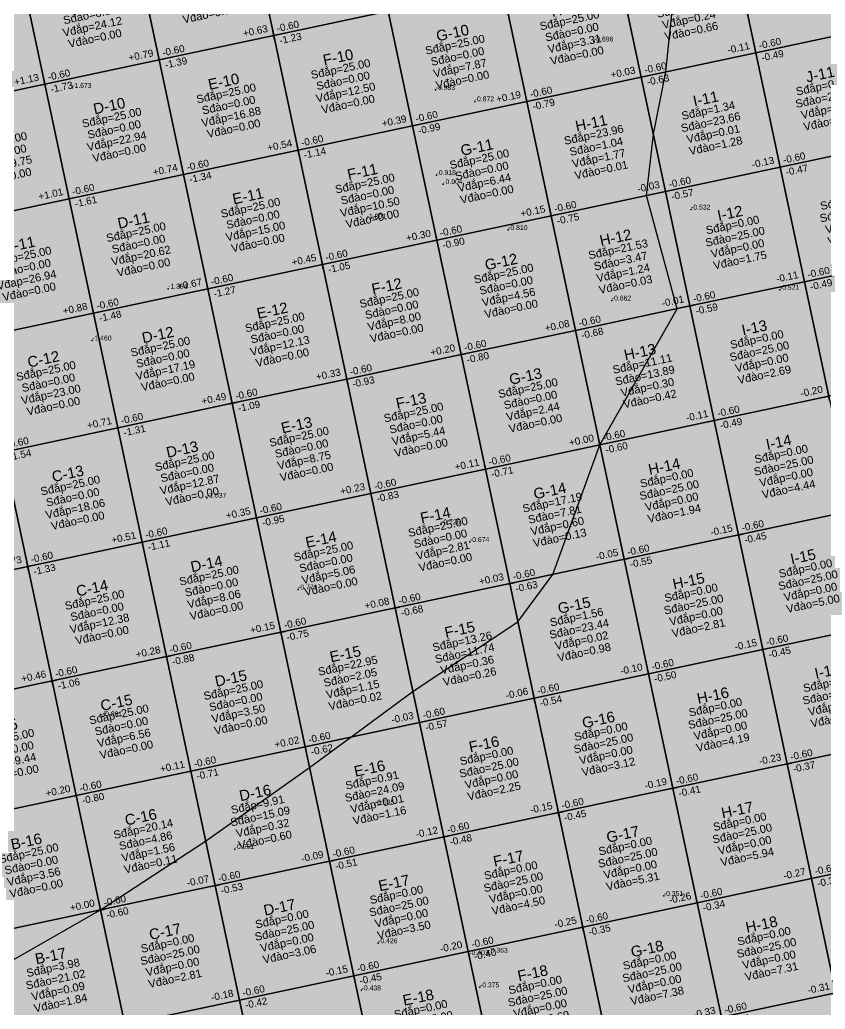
# Model space of a CAD drawing. Header units: metres. Extents: x 466 to 874, y 288 to 471.
# Drawn here: x 578.34 to 612.76, y 343.82 to 386.08 of the extents above; entities that cross this region are included whole.
import ezdxf
from ezdxf.enums import TextEntityAlignment as Align

# ---------------------------------------------------------------- set-up
doc = ezdxf.new("R2010")
doc.units = ezdxf.units.M
for name, color, linetype in [('SN-Dao', 1, 'Continuous'), ('SN-Dap', 3, 'Continuous'), ('SN-DiemDo', 9, 'Continuous'), ('SN-DuongKhong', 6, 'Continuous'), ('SN-Luoi', 8, 'Continuous'), ('SN-Nut', 7, 'Continuous'), ('SN-O', 7, 'Continuous')]:
    doc.layers.add(name, color=color, linetype=linetype)
doc.styles.add('SN', font='arial.ttf')

# ---------------------------------------------------------------- blocks, each defined once
blk = doc.blocks.new('SN_O')
at = {"color": 2, "style": 'SN'}
blk.add_attdef('TEN', text='', height=0.456, dxfattribs=at).set_placement((0, 1.026), align=Align.MIDDLE_CENTER)
at = {"color": 7, "style": 'SN'}
for tag, p in [('SDAP', (0, 0.513)), ('SDAO', (0, 0)), ('VDAP', (0, -0.513)), ('VDAO', (0, -1.026))]:
    blk.add_attdef(tag, text='', height=0.342, dxfattribs=at).set_placement(p, align=Align.MIDDLE_CENTER)
blk = doc.blocks.new('SN_NUT')
for p, q in [((-0.19, 0), (0.19, 0)), ((0, -0.19), (0, 0.19))]:
    blk.add_line(p, q)
at = {"color": 5, "style": 'SN'}
blk.add_attdef('CC', text='', height=0.304, dxfattribs=at).set_placement((-0.19, 0.114), align=Align.BOTTOM_RIGHT)
at = {"color": 1, "style": 'SN'}
blk.add_attdef('CDTK', (0.19, 0.114), '', height=0.304, dxfattribs=at)
at = {"color": 3, "style": 'SN'}
blk.add_attdef('CDTN', (0.19, -0.418), '', height=0.304, dxfattribs=at)

msp = doc.modelspace()

# ---------------------------------------------------------------- hatches: boundary and pattern name
at = {"layer": 'SN-Dao', "transparency": 33554534}
for points in [[(608.754, 389.569), (613.645, 390.608), (614.684, 385.717), (609.794, 384.678)], [(606.497, 389.089), (608.754, 389.569), (609.794, 384.678), (605.951, 383.861)], [(609.794, 384.678), (614.684, 385.717), (615.724, 380.827), (610.833, 379.787)], [(605.951, 383.861), (609.794, 384.678), (610.833, 379.787), (605.943, 378.748), (605.423, 381.193)], [(605.423, 381.193), (605.943, 378.748), (605.127, 378.574)], [(610.833, 379.787), (615.724, 380.827), (616.764, 375.936), (611.873, 374.896)], [(605.943, 378.748), (610.833, 379.787), (611.873, 374.896), (606.982, 373.857)], [(605.127, 378.574), (605.943, 378.748), (606.982, 373.857), (606.439, 373.741)], [(611.873, 374.896), (616.764, 375.936), (617.803, 371.045), (612.912, 370.006)], [(606.982, 373.857), (611.873, 374.896), (612.912, 370.006), (608.022, 368.966)], [(606.439, 373.741), (606.982, 373.857), (608.022, 368.966), (603.131, 367.926)], [(608.022, 368.966), (612.912, 370.006), (613.952, 365.115), (609.061, 364.075)], [(603.131, 367.926), (608.022, 368.966), (609.061, 364.075), (604.171, 363.036)], [(603.131, 367.926), (604.171, 363.036), (601.114, 362.386)], [(609.061, 364.075), (613.952, 365.115), (614.992, 360.224), (610.101, 359.185)], [(604.171, 363.036), (609.061, 364.075), (610.101, 359.185), (605.21, 358.145)], [(601.114, 362.386), (604.171, 363.036), (605.21, 358.145), (600.319, 357.105), (599.626, 360.366)], [(599.626, 360.366), (600.319, 357.105), (595.429, 356.066), (595.145, 357.4)], [(610.101, 359.185), (614.992, 360.224), (616.031, 355.333), (611.14, 354.294)], [(605.21, 358.145), (610.101, 359.185), (611.14, 354.294), (606.25, 353.254)], [(600.319, 357.105), (605.21, 358.145), (606.25, 353.254), (601.359, 352.215)], [(595.145, 357.4), (595.429, 356.066), (592.494, 355.442)], [(595.429, 356.066), (600.319, 357.105), (601.359, 352.215), (596.468, 351.175)], [(592.494, 355.442), (595.429, 356.066), (596.468, 351.175), (591.577, 350.136), (590.727, 354.137)], [(611.14, 354.294), (616.031, 355.333), (617.071, 350.443), (612.18, 349.403)], [(606.25, 353.254), (611.14, 354.294), (612.18, 349.403), (607.289, 348.364)], [(590.727, 354.137), (591.577, 350.136), (586.687, 349.096), (586.282, 350.998)], [(601.359, 352.215), (606.25, 353.254), (607.289, 348.364), (602.398, 347.324)], [(596.468, 351.175), (601.359, 352.215), (602.398, 347.324), (597.508, 346.284)], [(586.282, 350.998), (586.687, 349.096), (581.796, 348.056)], [(591.577, 350.136), (596.468, 351.175), (597.508, 346.284), (592.617, 345.245)], [(612.18, 349.403), (617.071, 350.443), (618.11, 345.552), (613.219, 344.512)], [(586.687, 349.096), (591.577, 350.136), (592.617, 345.245), (587.726, 344.205)], [(607.289, 348.364), (612.18, 349.403), (613.219, 344.512), (608.329, 343.473)], [(581.796, 348.056), (586.687, 349.096), (587.726, 344.205), (582.835, 343.166)], [(602.398, 347.324), (607.289, 348.364), (608.329, 343.473), (603.438, 342.433)], [(581.796, 348.056), (582.835, 343.166), (577.945, 342.126), (577.236, 345.461)], [(597.508, 346.284), (602.398, 347.324), (603.438, 342.433), (598.547, 341.394)], [(592.617, 345.245), (597.508, 346.284), (598.547, 341.394), (593.657, 340.354)], [(587.726, 344.205), (592.617, 345.245), (593.657, 340.354), (588.766, 339.315)], [(608.329, 343.473), (613.219, 344.512), (614.259, 339.622), (609.368, 338.582)], [(582.835, 343.166), (587.726, 344.205), (588.766, 339.315), (583.875, 338.275)]]:
    msp.add_hatch(color=1, dxfattribs=at).paths.add_polyline_path(points)
at = {"layer": 'SN-Dap', "transparency": 33554534}
for points in [[(588.152, 390.301), (593.042, 391.341), (594.082, 386.45), (589.191, 385.41)], [(583.261, 389.262), (588.152, 390.301), (589.191, 385.41), (584.301, 384.371)], [(578.37, 388.222), (583.261, 389.262), (584.301, 384.371), (579.41, 383.331)], [(605.951, 383.861), (604.903, 383.638), (603.863, 388.529), (606.497, 389.089)], [(598.973, 387.489), (603.863, 388.529), (604.903, 383.638), (600.012, 382.599)], [(573.479, 387.182), (578.37, 388.222), (579.41, 383.331), (574.519, 382.292)], [(594.082, 386.45), (598.973, 387.489), (600.012, 382.599), (595.122, 381.559)], [(589.191, 385.41), (594.082, 386.45), (595.122, 381.559), (590.231, 380.52)], [(584.301, 384.371), (589.191, 385.41), (590.231, 380.52), (585.34, 379.48)], [(579.41, 383.331), (584.301, 384.371), (585.34, 379.48), (580.449, 378.44)], [(605.423, 381.193), (604.903, 383.638), (605.951, 383.861)], [(605.127, 378.574), (601.052, 377.708), (600.012, 382.599), (604.903, 383.638), (605.423, 381.193)], [(574.519, 382.292), (579.41, 383.331), (580.449, 378.44), (575.559, 377.401)], [(595.122, 381.559), (600.012, 382.599), (601.052, 377.708), (596.161, 376.668)], [(590.231, 380.52), (595.122, 381.559), (596.161, 376.668), (591.27, 375.629)], [(585.34, 379.48), (590.231, 380.52), (591.27, 375.629), (586.38, 374.589)], [(580.449, 378.44), (585.34, 379.48), (586.38, 374.589), (581.489, 373.55)], [(575.559, 377.401), (580.449, 378.44), (581.489, 373.55), (576.598, 372.51)], [(606.439, 373.741), (602.091, 372.817), (601.052, 377.708), (605.127, 378.574)], [(596.161, 376.668), (601.052, 377.708), (602.091, 372.817), (597.201, 371.778)], [(591.27, 375.629), (596.161, 376.668), (597.201, 371.778), (592.31, 370.738)], [(586.38, 374.589), (591.27, 375.629), (592.31, 370.738), (587.419, 369.699)], [(581.489, 373.55), (586.38, 374.589), (587.419, 369.699), (582.528, 368.659)], [(603.131, 367.926), (602.091, 372.817), (606.439, 373.741)], [(576.598, 372.51), (581.489, 373.55), (582.528, 368.659), (577.638, 367.619)], [(597.201, 371.778), (602.091, 372.817), (603.131, 367.926), (598.24, 366.887)], [(592.31, 370.738), (597.201, 371.778), (598.24, 366.887), (593.349, 365.847)], [(587.419, 369.699), (592.31, 370.738), (593.349, 365.847), (588.459, 364.808)], [(582.528, 368.659), (587.419, 369.699), (588.459, 364.808), (583.568, 363.768)], [(577.638, 367.619), (582.528, 368.659), (583.568, 363.768), (578.677, 362.729)], [(601.114, 362.386), (599.28, 361.996), (598.24, 366.887), (603.131, 367.926)], [(572.747, 366.58), (577.638, 367.619), (578.677, 362.729), (573.787, 361.689)], [(593.349, 365.847), (598.24, 366.887), (599.28, 361.996), (594.389, 360.957)], [(588.459, 364.808), (593.349, 365.847), (594.389, 360.957), (589.498, 359.917)], [(583.568, 363.768), (588.459, 364.808), (589.498, 359.917), (584.608, 358.878)], [(578.677, 362.729), (583.568, 363.768), (584.608, 358.878), (579.717, 357.838)], [(573.787, 361.689), (578.677, 362.729), (579.717, 357.838), (574.826, 356.798)], [(599.626, 360.366), (599.28, 361.996), (601.114, 362.386)], [(595.145, 357.4), (594.389, 360.957), (599.28, 361.996), (599.626, 360.366)], [(592.494, 355.442), (590.538, 355.026), (589.498, 359.917), (594.389, 360.957), (595.145, 357.4)], [(584.608, 358.878), (589.498, 359.917), (590.538, 355.026), (585.647, 353.987)], [(579.717, 357.838), (584.608, 358.878), (585.647, 353.987), (580.756, 352.947)], [(574.826, 356.798), (579.717, 357.838), (580.756, 352.947), (575.866, 351.908)], [(590.727, 354.137), (590.538, 355.026), (592.494, 355.442)], [(586.282, 350.998), (585.647, 353.987), (590.538, 355.026), (590.727, 354.137)], [(581.796, 348.056), (580.756, 352.947), (585.647, 353.987), (586.282, 350.998)], [(575.866, 351.908), (580.756, 352.947), (581.796, 348.056), (576.905, 347.017)], [(577.236, 345.461), (576.905, 347.017), (581.796, 348.056)]]:
    msp.add_hatch(color=3, dxfattribs=at).paths.add_polyline_path(points)

# ---------------------------------------------------------------- linework, layer by layer
at = {"layer": 'SN-DiemDo'}
for p in [(602.879, 385.155, -0.696), (580.578, 383.173, -1.673), (596.112, 383.091, -0.983), (597.782, 382.6, -0.872), (596.149, 379.452, -0.918), (596.439, 379.066, -0.904), (607.028, 377.975, -0.532), (593.165, 377.59, -1.001), (599.211, 377.105, -0.81), (584.679, 374.596, -1.354), (610.828, 374.549, -0.521), (603.641, 374.091, -0.662), (581.435, 372.383, -1.46), (586.339, 365.662, -1.037), (596.348, 364.529, -0.726), (597.579, 363.778, -0.674), (590.233, 361.747, -0.771), (581.892, 356.327, -0.891), (593.516, 352.555, -0.535), (587.524, 350.66, -0.561), (605.863, 348.653, -0.351), (593.652, 346.635, -0.426), (598.368, 346.228, -0.363), (597.551, 346.125, -0.403), (592.949, 344.623, -0.438), (598.008, 344.751, -0.375)]:
    msp.add_point(p, dxfattribs=at)
at = {"layer": 'SN-DuongKhong'}
for p, q in [((605.951, 383.861), (606.497, 389.089)), ((605.423, 381.193), (605.951, 383.861)), ((605.127, 378.574), (605.423, 381.193)), ((606.439, 373.741), (605.127, 378.574)), ((603.131, 367.926), (606.439, 373.741)), ((601.114, 362.386), (603.131, 367.926)), ((599.626, 360.366), (601.114, 362.386)), ((595.145, 357.4), (599.626, 360.366)), ((592.494, 355.442), (595.145, 357.4)), ((590.727, 354.137), (592.494, 355.442)), ((586.282, 350.998), (590.727, 354.137)), ((581.796, 348.056), (586.282, 350.998)), ((577.236, 345.461), (581.796, 348.056))]:
    msp.add_line(p, q, dxfattribs=at)
at = {"layer": 'SN-Luoi'}
for points in [[(588.152, 390.301), (593.042, 391.341), (594.082, 386.45), (589.191, 385.41)], [(608.754, 389.569), (613.645, 390.608), (614.684, 385.717), (609.794, 384.678)], [(583.261, 389.262), (588.152, 390.301), (589.191, 385.41), (584.301, 384.371)], [(603.863, 388.529), (608.754, 389.569), (609.794, 384.678), (604.903, 383.638)], [(578.37, 388.222), (583.261, 389.262), (584.301, 384.371), (579.41, 383.331)], [(598.973, 387.489), (603.863, 388.529), (604.903, 383.638), (600.012, 382.599)], [(573.479, 387.182), (578.37, 388.222), (579.41, 383.331), (574.519, 382.292)], [(594.082, 386.45), (598.973, 387.489), (600.012, 382.599), (595.122, 381.559)], [(589.191, 385.41), (594.082, 386.45), (595.122, 381.559), (590.231, 380.52)], [(609.794, 384.678), (614.684, 385.717), (615.724, 380.827), (610.833, 379.787)], [(584.301, 384.371), (589.191, 385.41), (590.231, 380.52), (585.34, 379.48)], [(604.903, 383.638), (609.794, 384.678), (610.833, 379.787), (605.943, 378.748)], [(579.41, 383.331), (584.301, 384.371), (585.34, 379.48), (580.449, 378.44)], [(600.012, 382.599), (604.903, 383.638), (605.943, 378.748), (601.052, 377.708)], [(574.519, 382.292), (579.41, 383.331), (580.449, 378.44), (575.559, 377.401)], [(595.122, 381.559), (600.012, 382.599), (601.052, 377.708), (596.161, 376.668)], [(590.231, 380.52), (595.122, 381.559), (596.161, 376.668), (591.27, 375.629)], [(585.34, 379.48), (590.231, 380.52), (591.27, 375.629), (586.38, 374.589)], [(610.833, 379.787), (615.724, 380.827), (616.764, 375.936), (611.873, 374.896)], [(605.943, 378.748), (610.833, 379.787), (611.873, 374.896), (606.982, 373.857)], [(580.449, 378.44), (585.34, 379.48), (586.38, 374.589), (581.489, 373.55)], [(601.052, 377.708), (605.943, 378.748), (606.982, 373.857), (602.091, 372.817)], [(575.559, 377.401), (580.449, 378.44), (581.489, 373.55), (576.598, 372.51)], [(596.161, 376.668), (601.052, 377.708), (602.091, 372.817), (597.201, 371.778)], [(591.27, 375.629), (596.161, 376.668), (597.201, 371.778), (592.31, 370.738)], [(611.873, 374.896), (616.764, 375.936), (617.803, 371.045), (612.912, 370.006)], [(586.38, 374.589), (591.27, 375.629), (592.31, 370.738), (587.419, 369.699)], [(581.489, 373.55), (586.38, 374.589), (587.419, 369.699), (582.528, 368.659)], [(606.982, 373.857), (611.873, 374.896), (612.912, 370.006), (608.022, 368.966)], [(602.091, 372.817), (606.982, 373.857), (608.022, 368.966), (603.131, 367.926)], [(576.598, 372.51), (581.489, 373.55), (582.528, 368.659), (577.638, 367.619)], [(597.201, 371.778), (602.091, 372.817), (603.131, 367.926), (598.24, 366.887)], [(592.31, 370.738), (597.201, 371.778), (598.24, 366.887), (593.349, 365.847)], [(587.419, 369.699), (592.31, 370.738), (593.349, 365.847), (588.459, 364.808)], [(608.022, 368.966), (612.912, 370.006), (613.952, 365.115), (609.061, 364.075)], [(582.528, 368.659), (587.419, 369.699), (588.459, 364.808), (583.568, 363.768)], [(577.638, 367.619), (582.528, 368.659), (583.568, 363.768), (578.677, 362.729)], [(603.131, 367.926), (608.022, 368.966), (609.061, 364.075), (604.171, 363.036)], [(598.24, 366.887), (603.131, 367.926), (604.171, 363.036), (599.28, 361.996)], [(572.747, 366.58), (577.638, 367.619), (578.677, 362.729), (573.787, 361.689)], [(593.349, 365.847), (598.24, 366.887), (599.28, 361.996), (594.389, 360.957)], [(588.459, 364.808), (593.349, 365.847), (594.389, 360.957), (589.498, 359.917)], [(583.568, 363.768), (588.459, 364.808), (589.498, 359.917), (584.608, 358.878)], [(609.061, 364.075), (613.952, 365.115), (614.992, 360.224), (610.101, 359.185)], [(604.171, 363.036), (609.061, 364.075), (610.101, 359.185), (605.21, 358.145)], [(578.677, 362.729), (583.568, 363.768), (584.608, 358.878), (579.717, 357.838)], [(573.787, 361.689), (578.677, 362.729), (579.717, 357.838), (574.826, 356.798)], [(599.28, 361.996), (604.171, 363.036), (605.21, 358.145), (600.319, 357.105)], [(594.389, 360.957), (599.28, 361.996), (600.319, 357.105), (595.429, 356.066)], [(589.498, 359.917), (594.389, 360.957), (595.429, 356.066), (590.538, 355.026)], [(610.101, 359.185), (614.992, 360.224), (616.031, 355.333), (611.14, 354.294)], [(584.608, 358.878), (589.498, 359.917), (590.538, 355.026), (585.647, 353.987)], [(579.717, 357.838), (584.608, 358.878), (585.647, 353.987), (580.756, 352.947)], [(605.21, 358.145), (610.101, 359.185), (611.14, 354.294), (606.25, 353.254)], [(600.319, 357.105), (605.21, 358.145), (606.25, 353.254), (601.359, 352.215)], [(574.826, 356.798), (579.717, 357.838), (580.756, 352.947), (575.866, 351.908)], [(595.429, 356.066), (600.319, 357.105), (601.359, 352.215), (596.468, 351.175)], [(590.538, 355.026), (595.429, 356.066), (596.468, 351.175), (591.577, 350.136)], [(611.14, 354.294), (616.031, 355.333), (617.071, 350.443), (612.18, 349.403)], [(585.647, 353.987), (590.538, 355.026), (591.577, 350.136), (586.687, 349.096)], [(606.25, 353.254), (611.14, 354.294), (612.18, 349.403), (607.289, 348.364)], [(580.756, 352.947), (585.647, 353.987), (586.687, 349.096), (581.796, 348.056)], [(575.866, 351.908), (580.756, 352.947), (581.796, 348.056), (576.905, 347.017)], [(601.359, 352.215), (606.25, 353.254), (607.289, 348.364), (602.398, 347.324)], [(596.468, 351.175), (601.359, 352.215), (602.398, 347.324), (597.508, 346.284)], [(591.577, 350.136), (596.468, 351.175), (597.508, 346.284), (592.617, 345.245)], [(612.18, 349.403), (617.071, 350.443), (618.11, 345.552), (613.219, 344.512)], [(586.687, 349.096), (591.577, 350.136), (592.617, 345.245), (587.726, 344.205)], [(607.289, 348.364), (612.18, 349.403), (613.219, 344.512), (608.329, 343.473)], [(581.796, 348.056), (586.687, 349.096), (587.726, 344.205), (582.835, 343.166)], [(602.398, 347.324), (607.289, 348.364), (608.329, 343.473), (603.438, 342.433)], [(576.905, 347.017), (581.796, 348.056), (582.835, 343.166), (577.945, 342.126)], [(597.508, 346.284), (602.398, 347.324), (603.438, 342.433), (598.547, 341.394)], [(592.617, 345.245), (597.508, 346.284), (598.547, 341.394), (593.657, 340.354)], [(587.726, 344.205), (592.617, 345.245), (593.657, 340.354), (588.766, 339.315)], [(608.329, 343.473), (613.219, 344.512), (614.259, 339.622), (609.368, 338.582)], [(582.835, 343.166), (587.726, 344.205), (588.766, 339.315), (583.875, 338.275)]]:
    msp.add_lwpolyline(points, close=True, dxfattribs=at)

# ---------------------------------------------------------------- block references
at = {"layer": 'SN-Nut', "rotation": 12.00000000000384}
for p, values in [((589.191, 385.41), {'CDTK': '-0.60', 'CDTN': '-1.23', 'CC': '+0.63'}), ((609.794, 384.678), {'CDTK': '-0.60', 'CDTN': '-0.49', 'CC': '-0.11'}), ((584.301, 384.371), {'CDTK': '-0.60', 'CDTN': '-1.39', 'CC': '+0.79'}), ((604.903, 383.638), {'CDTK': '-0.60', 'CDTN': '-0.63', 'CC': '+0.03'}), ((579.41, 383.331), {'CDTK': '-0.60', 'CDTN': '-1.73', 'CC': '+1.13'}), ((600.012, 382.599), {'CDTK': '-0.60', 'CDTN': '-0.79', 'CC': '+0.19'}), ((595.122, 381.559), {'CDTK': '-0.60', 'CDTN': '-0.99', 'CC': '+0.39'}), ((590.231, 380.52), {'CDTK': '-0.60', 'CDTN': '-1.14', 'CC': '+0.54'}), ((610.833, 379.787), {'CDTK': '-0.60', 'CDTN': '-0.47', 'CC': '-0.13'}), ((585.34, 379.48), {'CDTK': '-0.60', 'CDTN': '-1.34', 'CC': '+0.74'}), ((605.943, 378.748), {'CDTK': '-0.60', 'CDTN': '-0.57', 'CC': '-0.03'}), ((580.449, 378.44), {'CDTK': '-0.60', 'CDTN': '-1.61', 'CC': '+1.01'}), ((601.052, 377.708), {'CDTK': '-0.60', 'CDTN': '-0.75', 'CC': '+0.15'}), ((596.161, 376.668), {'CDTK': '-0.60', 'CDTN': '-0.90', 'CC': '+0.30'}), ((591.27, 375.629), {'CDTK': '-0.60', 'CDTN': '-1.05', 'CC': '+0.45'}), ((611.873, 374.896), {'CDTK': '-0.60', 'CDTN': '-0.49', 'CC': '-0.11'}), ((586.38, 374.589), {'CDTK': '-0.60', 'CDTN': '-1.27', 'CC': '+0.67'}), ((606.982, 373.857), {'CDTK': '-0.60', 'CDTN': '-0.59', 'CC': '-0.01'}), ((581.489, 373.55), {'CDTK': '-0.60', 'CDTN': '-1.48', 'CC': '+0.88'}), ((602.091, 372.817), {'CDTK': '-0.60', 'CDTN': '-0.68', 'CC': '+0.08'}), ((597.201, 371.778), {'CDTK': '-0.60', 'CDTN': '-0.80', 'CC': '+0.20'}), ((592.31, 370.738), {'CDTK': '-0.60', 'CDTN': '-0.93', 'CC': '+0.33'}), ((587.419, 369.699), {'CDTK': '-0.60', 'CDTN': '-1.09', 'CC': '+0.49'}), ((612.912, 370.006), {'CDTK': '-0.60', 'CDTN': '-0.40', 'CC': '-0.20'}), ((608.022, 368.966), {'CDTK': '-0.60', 'CDTN': '-0.49', 'CC': '-0.11'}), ((582.528, 368.659), {'CDTK': '-0.60', 'CDTN': '-1.31', 'CC': '+0.71'}), ((577.638, 367.619), {'CDTK': '-0.60', 'CDTN': '-1.54', 'CC': '+0.94'}), ((603.131, 367.926), {'CDTK': '-0.60', 'CDTN': '-0.60', 'CC': '+0.00'}), ((598.24, 366.887), {'CDTK': '-0.60', 'CDTN': '-0.71', 'CC': '+0.11'}), ((593.349, 365.847), {'CDTK': '-0.60', 'CDTN': '-0.83', 'CC': '+0.23'}), ((588.459, 364.808), {'CDTK': '-0.60', 'CDTN': '-0.95', 'CC': '+0.35'}), ((583.568, 363.768), {'CDTK': '-0.60', 'CDTN': '-1.11', 'CC': '+0.51'}), ((609.061, 364.075), {'CDTK': '-0.60', 'CDTN': '-0.45', 'CC': '-0.15'}), ((604.171, 363.036), {'CDTK': '-0.60', 'CDTN': '-0.55', 'CC': '-0.05'}), ((578.677, 362.729), {'CDTK': '-0.60', 'CDTN': '-1.33', 'CC': '+0.73'}), ((599.28, 361.996), {'CDTK': '-0.60', 'CDTN': '-0.63', 'CC': '+0.03'}), ((594.389, 360.957), {'CDTK': '-0.60', 'CDTN': '-0.68', 'CC': '+0.08'}), ((589.498, 359.917), {'CDTK': '-0.60', 'CDTN': '-0.75', 'CC': '+0.15'}), ((610.101, 359.185), {'CDTK': '-0.60', 'CDTN': '-0.45', 'CC': '-0.15'}), ((584.608, 358.878), {'CDTK': '-0.60', 'CDTN': '-0.88', 'CC': '+0.28'}), ((579.717, 357.838), {'CDTK': '-0.60', 'CDTN': '-1.06', 'CC': '+0.46'}), ((605.21, 358.145), {'CDTK': '-0.60', 'CDTN': '-0.50', 'CC': '-0.10'}), ((600.319, 357.105), {'CDTK': '-0.60', 'CDTN': '-0.54', 'CC': '-0.06'}), ((595.429, 356.066), {'CDTK': '-0.60', 'CDTN': '-0.57', 'CC': '-0.03'}), ((590.538, 355.026), {'CDTK': '-0.60', 'CDTN': '-0.62', 'CC': '+0.02'}), ((585.647, 353.987), {'CDTK': '-0.60', 'CDTN': '-0.71', 'CC': '+0.11'}), ((611.14, 354.294), {'CDTK': '-0.60', 'CDTN': '-0.37', 'CC': '-0.23'}), ((606.25, 353.254), {'CDTK': '-0.60', 'CDTN': '-0.41', 'CC': '-0.19'}), ((580.756, 352.947), {'CDTK': '-0.60', 'CDTN': '-0.80', 'CC': '+0.20'}), ((601.359, 352.215), {'CDTK': '-0.60', 'CDTN': '-0.45', 'CC': '-0.15'}), ((596.468, 351.175), {'CDTK': '-0.60', 'CDTN': '-0.48', 'CC': '-0.12'}), ((591.577, 350.136), {'CDTK': '-0.60', 'CDTN': '-0.51', 'CC': '-0.09'}), ((612.18, 349.403), {'CDTK': '-0.60', 'CDTN': '-0.33', 'CC': '-0.27'}), ((586.687, 349.096), {'CDTK': '-0.60', 'CDTN': '-0.53', 'CC': '-0.07'}), ((607.289, 348.364), {'CDTK': '-0.60', 'CDTN': '-0.34', 'CC': '-0.26'}), ((581.796, 348.056), {'CDTK': '-0.60', 'CDTN': '-0.60', 'CC': '+0.00'}), ((602.398, 347.324), {'CDTK': '-0.60', 'CDTN': '-0.35', 'CC': '-0.25'}), ((597.508, 346.284), {'CDTK': '-0.60', 'CDTN': '-0.40', 'CC': '-0.20'}), ((592.617, 345.245), {'CDTK': '-0.60', 'CDTN': '-0.45', 'CC': '-0.15'}), ((613.219, 344.512), {'CDTK': '-0.60', 'CDTN': '-0.29', 'CC': '-0.31'}), ((587.726, 344.205), {'CDTK': '-0.60', 'CDTN': '-0.42', 'CC': '-0.18'}), ((608.329, 343.473), {'CDTK': '-0.60', 'CDTN': '-0.27', 'CC': '-0.33'})]:
    msp.add_blockref('SN_NUT', p, dxfattribs=at).add_auto_attribs(values)
at = {"layer": 'SN-O', "rotation": 12.00000000000384}
for p, values in [((586.226, 387.336), {'TEN': 'E-9', 'SDAP': 'Sđắp=25.00', 'SDAO': 'Sđào=0.00', 'VDAP': 'Vđắp=18.31', 'VDAO': 'Vđào=0.00'}), ((581.335, 386.296), {'TEN': 'D-9', 'SDAP': 'Sđắp=25.00', 'SDAO': 'Sđào=0.00', 'VDAP': 'Vđắp=24.12', 'VDAO': 'Vđào=0.00'}), ((606.829, 386.603), {'TEN': 'I-10', 'SDAP': 'Sđắp=9.41', 'SDAO': 'Sđào=15.59', 'VDAP': 'Vđắp=0.24', 'VDAO': 'Vđào=0.66'}), ((601.938, 385.564), {'TEN': 'H-10', 'SDAP': 'Sđắp=25.00', 'SDAO': 'Sđào=0.00', 'VDAP': 'Vđắp=3.31', 'VDAO': 'Vđào=0.00'}), ((597.047, 384.524), {'TEN': 'G-10', 'SDAP': 'Sđắp=25.00', 'SDAO': 'Sđào=0.00', 'VDAP': 'Vđắp=7.87', 'VDAO': 'Vđào=0.00'}), ((592.156, 383.485), {'TEN': 'F-10', 'SDAP': 'Sđắp=25.00', 'SDAO': 'Sđào=0.00', 'VDAP': 'Vđắp=12.50', 'VDAO': 'Vđào=0.00'}), ((587.266, 382.445), {'TEN': 'E-10', 'SDAP': 'Sđắp=25.00', 'SDAO': 'Sđào=0.00', 'VDAP': 'Vđắp=16.88', 'VDAO': 'Vđào=0.00'}), ((612.759, 382.752), {'TEN': 'J-11', 'SDAP': 'Sđắp=0.00', 'SDAO': 'Sđào=25.00', 'VDAP': 'Vđắp=0.00', 'VDAO': 'Vđào=4.56'}), ((607.868, 381.713), {'TEN': 'I-11', 'SDAP': 'Sđắp=1.34', 'SDAO': 'Sđào=23.66', 'VDAP': 'Vđắp=0.01', 'VDAO': 'Vđào=1.28'}), ((582.375, 381.406), {'TEN': 'D-10', 'SDAP': 'Sđắp=25.00', 'SDAO': 'Sđào=0.00', 'VDAP': 'Vđắp=22.94', 'VDAO': 'Vđào=0.00'}), ((577.484, 380.366), {'TEN': 'C-10', 'SDAP': 'Sđắp=25.00', 'SDAO': 'Sđào=0.00', 'VDAP': 'Vđắp=29.75', 'VDAO': 'Vđào=0.00'}), ((602.977, 380.673), {'TEN': 'H-11', 'SDAP': 'Sđắp=23.96', 'SDAO': 'Sđào=1.04', 'VDAP': 'Vđắp=1.77', 'VDAO': 'Vđào=0.01'}), ((598.087, 379.634), {'TEN': 'G-11', 'SDAP': 'Sđắp=25.00', 'SDAO': 'Sđào=0.00', 'VDAP': 'Vđắp=6.44', 'VDAO': 'Vđào=0.00'}), ((593.196, 378.594), {'TEN': 'F-11', 'SDAP': 'Sđắp=25.00', 'SDAO': 'Sđào=0.00', 'VDAP': 'Vđắp=10.50', 'VDAO': 'Vđào=0.00'}), ((613.798, 377.861), {'TEN': 'J-12', 'SDAP': 'Sđắp=0.00', 'SDAO': 'Sđào=25.00', 'VDAP': 'Vđắp=0.00', 'VDAO': 'Vđào=4.75'}), ((588.305, 377.554), {'TEN': 'E-11', 'SDAP': 'Sđắp=25.00', 'SDAO': 'Sđào=0.00', 'VDAP': 'Vđắp=15.00', 'VDAO': 'Vđào=0.00'}), ((608.908, 376.822), {'TEN': 'I-12', 'SDAP': 'Sđắp=0.00', 'SDAO': 'Sđào=25.00', 'VDAP': 'Vđắp=0.00', 'VDAO': 'Vđào=1.75'}), ((583.414, 376.515), {'TEN': 'D-11', 'SDAP': 'Sđắp=25.00', 'SDAO': 'Sđào=0.00', 'VDAP': 'Vđắp=20.62', 'VDAO': 'Vđào=0.00'}), ((604.017, 375.782), {'TEN': 'H-12', 'SDAP': 'Sđắp=21.53', 'SDAO': 'Sđào=3.47', 'VDAP': 'Vđắp=1.24', 'VDAO': 'Vđào=0.03'}), ((578.524, 375.475), {'TEN': 'C-11', 'SDAP': 'Sđắp=25.00', 'SDAO': 'Sđào=0.00', 'VDAP': 'Vđắp=26.94', 'VDAO': 'Vđào=0.00'}), ((599.126, 374.743), {'TEN': 'G-12', 'SDAP': 'Sđắp=25.00', 'SDAO': 'Sđào=0.00', 'VDAP': 'Vđắp=4.56', 'VDAO': 'Vđào=0.00'}), ((594.236, 373.703), {'TEN': 'F-12', 'SDAP': 'Sđắp=25.00', 'SDAO': 'Sđào=0.00', 'VDAP': 'Vđắp=8.00', 'VDAO': 'Vđào=0.00'}), ((589.345, 372.664), {'TEN': 'E-12', 'SDAP': 'Sđắp=25.00', 'SDAO': 'Sđào=0.00', 'VDAP': 'Vđắp=12.13', 'VDAO': 'Vđào=0.00'}), ((609.947, 371.931), {'TEN': 'I-13', 'SDAP': 'Sđắp=0.00', 'SDAO': 'Sđào=25.00', 'VDAP': 'Vđắp=0.00', 'VDAO': 'Vđào=2.69'}), ((584.454, 371.624), {'TEN': 'D-12', 'SDAP': 'Sđắp=25.00', 'SDAO': 'Sđào=0.00', 'VDAP': 'Vđắp=17.19', 'VDAO': 'Vđào=0.00'}), ((605.057, 370.892), {'TEN': 'H-13', 'SDAP': 'Sđắp=11.11', 'SDAO': 'Sđào=13.89', 'VDAP': 'Vđắp=0.30', 'VDAO': 'Vđào=0.42'}), ((579.563, 370.585), {'TEN': 'C-12', 'SDAP': 'Sđắp=25.00', 'SDAO': 'Sđào=0.00', 'VDAP': 'Vđắp=23.00', 'VDAO': 'Vđào=0.00'}), ((600.166, 369.852), {'TEN': 'G-13', 'SDAP': 'Sđắp=25.00', 'SDAO': 'Sđào=0.00', 'VDAP': 'Vđắp=2.44', 'VDAO': 'Vđào=0.00'}), ((595.275, 368.813), {'TEN': 'F-13', 'SDAP': 'Sđắp=25.00', 'SDAO': 'Sđào=0.00', 'VDAP': 'Vđắp=5.44', 'VDAO': 'Vđào=0.00'}), ((590.384, 367.773), {'TEN': 'E-13', 'SDAP': 'Sđắp=25.00', 'SDAO': 'Sđào=0.00', 'VDAP': 'Vđắp=8.75', 'VDAO': 'Vđào=0.00'}), ((610.987, 367.04), {'TEN': 'I-14', 'SDAP': 'Sđắp=0.00', 'SDAO': 'Sđào=25.00', 'VDAP': 'Vđắp=0.00', 'VDAO': 'Vđào=4.44'}), ((585.494, 366.733), {'TEN': 'D-13', 'SDAP': 'Sđắp=25.00', 'SDAO': 'Sđào=0.00', 'VDAP': 'Vđắp=12.87', 'VDAO': 'Vđào=0.00'}), ((606.096, 366.001), {'TEN': 'H-14', 'SDAP': 'Sđắp=0.00', 'SDAO': 'Sđào=25.00', 'VDAP': 'Vđắp=0.00', 'VDAO': 'Vđào=1.94'}), ((580.603, 365.694), {'TEN': 'C-13', 'SDAP': 'Sđắp=25.00', 'SDAO': 'Sđào=0.00', 'VDAP': 'Vđắp=18.06', 'VDAO': 'Vđào=0.00'}), ((601.205, 364.961), {'TEN': 'G-14', 'SDAP': 'Sđắp=17.19', 'SDAO': 'Sđào=7.81', 'VDAP': 'Vđắp=0.60', 'VDAO': 'Vđào=0.13'}), ((596.315, 363.922), {'TEN': 'F-14', 'SDAP': 'Sđắp=25.00', 'SDAO': 'Sđào=0.00', 'VDAP': 'Vđắp=2.81', 'VDAO': 'Vđào=0.00'}), ((591.424, 362.882), {'TEN': 'E-14', 'SDAP': 'Sđắp=25.00', 'SDAO': 'Sđào=0.00', 'VDAP': 'Vđắp=5.06', 'VDAO': 'Vđào=0.00'}), ((586.533, 361.843), {'TEN': 'D-14', 'SDAP': 'Sđắp=25.00', 'SDAO': 'Sđào=0.00', 'VDAP': 'Vđắp=8.06', 'VDAO': 'Vđào=0.00'}), ((612.026, 362.15), {'TEN': 'I-15', 'SDAP': 'Sđắp=0.00', 'SDAO': 'Sđào=25.00', 'VDAP': 'Vđắp=0.00', 'VDAO': 'Vđào=5.00'}), ((607.136, 361.11), {'TEN': 'H-15', 'SDAP': 'Sđắp=0.00', 'SDAO': 'Sđào=25.00', 'VDAP': 'Vđắp=0.00', 'VDAO': 'Vđào=2.81'}), ((581.642, 360.803), {'TEN': 'C-14', 'SDAP': 'Sđắp=25.00', 'SDAO': 'Sđào=0.00', 'VDAP': 'Vđắp=12.38', 'VDAO': 'Vđào=0.00'}), ((602.245, 360.071), {'TEN': 'G-15', 'SDAP': 'Sđắp=1.56', 'SDAO': 'Sđào=23.44', 'VDAP': 'Vđắp=0.02', 'VDAO': 'Vđào=0.98'}), ((597.354, 359.031), {'TEN': 'F-15', 'SDAP': 'Sđắp=13.26', 'SDAO': 'Sđào=11.74', 'VDAP': 'Vđắp=0.36', 'VDAO': 'Vđào=0.26'}), ((592.463, 357.991), {'TEN': 'E-15', 'SDAP': 'Sđắp=22.95', 'SDAO': 'Sđào=2.05', 'VDAP': 'Vđắp=1.15', 'VDAO': 'Vđào=0.02'}), ((613.066, 357.259), {'TEN': 'I-16', 'SDAP': 'Sđắp=0.00', 'SDAO': 'Sđào=25.00', 'VDAP': 'Vđắp=0.00', 'VDAO': 'Vđào=5.56'}), ((587.573, 356.952), {'TEN': 'D-15', 'SDAP': 'Sđắp=25.00', 'SDAO': 'Sđào=0.00', 'VDAP': 'Vđắp=3.50', 'VDAO': 'Vđào=0.00'}), ((582.682, 355.912), {'TEN': 'C-15', 'SDAP': 'Sđắp=25.00', 'SDAO': 'Sđào=0.00', 'VDAP': 'Vđắp=6.56', 'VDAO': 'Vđào=0.00'}), ((608.175, 356.219), {'TEN': 'H-16', 'SDAP': 'Sđắp=0.00', 'SDAO': 'Sđào=25.00', 'VDAP': 'Vđắp=0.00', 'VDAO': 'Vđào=4.19'}), ((603.284, 355.18), {'TEN': 'G-16', 'SDAP': 'Sđắp=0.00', 'SDAO': 'Sđào=25.00', 'VDAP': 'Vđắp=0.00', 'VDAO': 'Vđào=3.12'}), ((577.791, 354.873), {'TEN': 'B-15', 'SDAP': 'Sđắp=25.00', 'SDAO': 'Sđào=0.00', 'VDAP': 'Vđắp=9.44', 'VDAO': 'Vđào=0.00'}), ((598.394, 354.14), {'TEN': 'F-16', 'SDAP': 'Sđắp=0.00', 'SDAO': 'Sđào=25.00', 'VDAP': 'Vđắp=0.00', 'VDAO': 'Vđào=2.25'}), ((593.503, 353.101), {'TEN': 'E-16', 'SDAP': 'Sđắp=0.91', 'SDAO': 'Sđào=24.09', 'VDAP': 'Vđắp=0.01', 'VDAO': 'Vđào=1.16'}), ((588.612, 352.061), {'TEN': 'D-16', 'SDAP': 'Sđắp=9.91', 'SDAO': 'Sđào=15.09', 'VDAP': 'Vđắp=0.32', 'VDAO': 'Vđào=0.60'}), ((609.215, 351.329), {'TEN': 'H-17', 'SDAP': 'Sđắp=0.00', 'SDAO': 'Sđào=25.00', 'VDAP': 'Vđắp=0.00', 'VDAO': 'Vđào=5.94'}), ((583.722, 351.022), {'TEN': 'C-16', 'SDAP': 'Sđắp=20.14', 'SDAO': 'Sđào=4.86', 'VDAP': 'Vđắp=1.56', 'VDAO': 'Vđào=0.11'}), ((578.831, 349.982), {'TEN': 'B-16', 'SDAP': 'Sđắp=25.00', 'SDAO': 'Sđào=0.00', 'VDAP': 'Vđắp=3.56', 'VDAO': 'Vđào=0.00'}), ((604.324, 350.289), {'TEN': 'G-17', 'SDAP': 'Sđắp=0.00', 'SDAO': 'Sđào=25.00', 'VDAP': 'Vđắp=0.00', 'VDAO': 'Vđào=5.31'}), ((599.433, 349.25), {'TEN': 'F-17', 'SDAP': 'Sđắp=0.00', 'SDAO': 'Sđào=25.00', 'VDAP': 'Vđắp=0.00', 'VDAO': 'Vđào=4.50'}), ((594.543, 348.21), {'TEN': 'E-17', 'SDAP': 'Sđắp=0.00', 'SDAO': 'Sđào=25.00', 'VDAP': 'Vđắp=0.00', 'VDAO': 'Vđào=3.50'}), ((589.652, 347.17), {'TEN': 'D-17', 'SDAP': 'Sđắp=0.00', 'SDAO': 'Sđào=25.00', 'VDAP': 'Vđắp=0.00', 'VDAO': 'Vđào=3.06'}), ((584.761, 346.131), {'TEN': 'C-17', 'SDAP': 'Sđắp=0.00', 'SDAO': 'Sđào=25.00', 'VDAP': 'Vđắp=0.00', 'VDAO': 'Vđào=2.81'}), ((610.254, 346.438), {'TEN': 'H-18', 'SDAP': 'Sđắp=0.00', 'SDAO': 'Sđào=25.00', 'VDAP': 'Vđắp=0.00', 'VDAO': 'Vđào=7.31'}), ((605.364, 345.398), {'TEN': 'G-18', 'SDAP': 'Sđắp=0.00', 'SDAO': 'Sđào=25.00', 'VDAP': 'Vđắp=0.00', 'VDAO': 'Vđào=7.38'}), ((579.87, 345.091), {'TEN': 'B-17', 'SDAP': 'Sđắp=3.98', 'SDAO': 'Sđào=21.02', 'VDAP': 'Vđắp=0.09', 'VDAO': 'Vđào=1.84'}), ((600.473, 344.359), {'TEN': 'F-18', 'SDAP': 'Sđắp=0.00', 'SDAO': 'Sđào=25.00', 'VDAP': 'Vđắp=0.00', 'VDAO': 'Vđào=6.69'}), ((595.582, 343.319), {'TEN': 'E-18', 'SDAP': 'Sđắp=0.00', 'SDAO': 'Sđào=25.00', 'VDAP': 'Vđắp=0.00', 'VDAO': 'Vđào=5.50'})]:
    msp.add_blockref('SN_O', p, dxfattribs=at).add_auto_attribs(values)

# ---------------------------------------------------------------- texts
at = {"layer": 'SN-DiemDo', "style": 'SN'}
for s, p in [('-0.696', (602.879, 385.155)), ('-1.673', (580.578, 383.173)), ('-0.983', (596.112, 383.091)), ('-0.872', (597.782, 382.6)), ('-0.918', (596.149, 379.452)), ('-0.904', (596.439, 379.066)), ('-0.532', (607.028, 377.975)), ('-1.001', (593.165, 377.59)), ('-0.810', (599.211, 377.105)), ('-1.354', (584.679, 374.596)), ('-0.521', (610.828, 374.549)), ('-0.662', (603.641, 374.091)), ('-1.460', (581.435, 372.383)), ('-1.037', (586.339, 365.662)), ('-0.726', (596.348, 364.529)), ('-0.674', (597.579, 363.778)), ('-0.771', (590.233, 361.747)), ('-0.891', (581.892, 356.327)), ('-0.535', (593.516, 352.555)), ('-0.561', (587.524, 350.66)), ('-0.351', (605.863, 348.653)), ('-0.426', (593.652, 346.635)), ('-0.403', (597.551, 346.125)), ('-0.363', (598.368, 346.228)), ('-0.375', (598.008, 344.751)), ('-0.438', (592.949, 344.623))]:
    msp.add_text(s, height=0.209, dxfattribs=at).set_placement(p)

doc.saveas('drawing.dxf')
